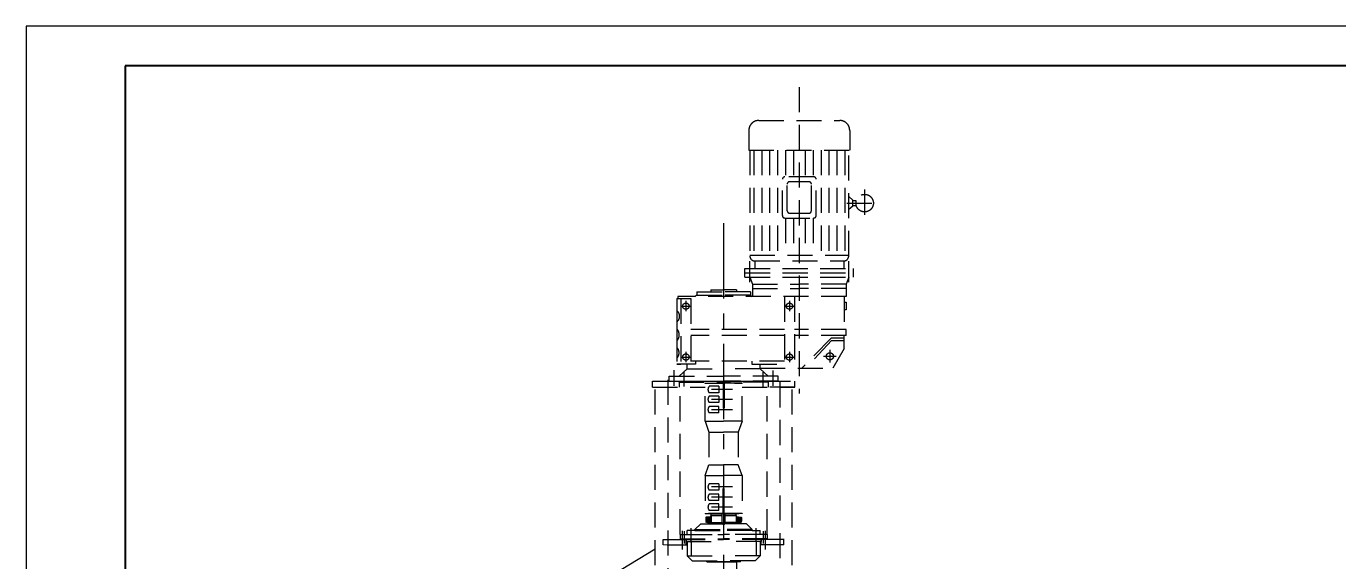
# Model space of a CAD drawing. Header units: millimetres. Extents: x -100310 to -88430, y -9131 to 7689.
# Drawn here: x -100310 to -93671, y 4983 to 7689 of the extents above; entities that cross this region are included whole.
import ezdxf

# ---------------------------------------------------------------- set-up
doc = ezdxf.new("R2010")
doc.units = ezdxf.units.MM
doc.linetypes.add('CENTERX2', pattern=[101.6, 63.5, -12.7, 12.7, -12.7])
doc.linetypes.add('DASHED2', pattern=[9.525, 6.35, -3.175])
doc.layers.add('图层1', color=1, linetype='CENTERX2')
doc.layers.add('图层4', color=6, linetype='DASHED2')
doc.layers.add('图层2', color=4, linetype='Continuous', lineweight=40)

# ---------------------------------------------------------------- blocks, each defined once
blk = doc.blocks.new('图幅A1（竖）')
for p, q in [((0, 841), (0, 0)), ((594, 841), (0, 841))]:
    blk.add_line(p, q)
at = {"layer": '图层2'}
for p, q in [((25, 831), (25, 10)), ((584, 831), (25, 831))]:
    blk.add_line(p, q, dxfattribs=at)

msp = doc.modelspace()

# ---------------------------------------------------------------- hatches: boundary and pattern name
at = {"layer": '图层4', "ltscale": 20}
h = msp.add_hatch(dxfattribs=at)
h.set_pattern_fill('_USER', color=256, scale=4, angle=135, style=0, pattern_type=0)
h.set_pattern_definition([(135, (-95492.8694, 4221.5513), (-2.828427, -2.828427), [])])
h.paths.add_polyline_path([(-96847.165, 5208.145), (-96870.665, 5208.145), (-96872.165, 5206.645), (-96872.165, 5187.919), (-96862.165, 5182.145), (-96857.165, 5182.145), (-96847.165, 5182.145)])
h = msp.add_hatch(dxfattribs=at)
h.set_pattern_fill('_USER', color=256, scale=4, angle=135, style=0, pattern_type=0)
h.set_pattern_definition([(45, (-98071.46, 4221.5513), (2.828427, -2.828427), [])])
h.paths.add_polyline_path([(-96717.165, 5208.145), (-96693.665, 5208.145), (-96692.165, 5206.645), (-96692.165, 5187.919), (-96702.165, 5182.145), (-96707.165, 5182.145), (-96717.165, 5182.145)])

# ---------------------------------------------------------------- linework, layer by layer
msp.add_line((-97129.165, 5046.444), (-97386.418, 4889.942))
at = {"layer": '图层1', "ltscale": 6}
msp.add_line((-96782.165, 6694.207), (-96782.165, -2764.962), dxfattribs=at)
at = {"layer": '图层4', "ltscale": 20}
for p, q in [((-96399.565, 7381.602), (-96399.565, 5833.001)), ((-96604.565, 7213.145), (-96194.565, 7213.145)), ((-96654.565, 7163.145), (-96654.565, 7063.145)), ((-96144.565, 7163.145), (-96144.565, 7063.145)), ((-96654.565, 7063.145), (-96144.565, 7063.145)), ((-96649.565, 7063.145), (-96649.565, 6528.145)), ((-96629.565, 7063.145), (-96629.565, 6533.145)), ((-96589.565, 7063.145), (-96589.565, 6533.145)), ((-96549.565, 7063.145), (-96549.565, 6533.145)), ((-96509.565, 7063.145), (-96509.565, 6533.145)), ((-96469.565, 7063.145), (-96469.565, 6928.021)), ((-96429.565, 7063.145), (-96429.565, 6928.021)), ((-96369.565, 7063.145), (-96369.565, 6928.021)), ((-96329.565, 7063.145), (-96329.565, 6928.021)), ((-96289.565, 7063.145), (-96289.565, 6533.145)), ((-96249.565, 7063.145), (-96249.565, 6533.145)), ((-96209.565, 7063.145), (-96209.565, 6533.145)), ((-96169.565, 7063.145), (-96169.565, 6533.145)), ((-96149.565, 6528.145), (-96149.565, 7063.145)), ((-96485.12, 6732.465), (-96485.12, 6915.799)), ((-96326.232, 6928.021), (-96472.898, 6928.021)), ((-96314.009, 6732.465), (-96314.009, 6915.799)), ((-96460.676, 6756.91), (-96460.676, 6891.354)), ((-96350.676, 6903.576), (-96448.454, 6903.576)), ((-96338.454, 6756.91), (-96338.454, 6891.354)), ((-96069.074, 6863.456), (-96069.074, 6727.834)), ((-96159.203, 6795.645), (-95996.956, 6795.645)), ((-96128.391, 6810.645), (-96149.565, 6828.199)), ((-96128.391, 6780.645), (-96149.565, 6764.052)), ((-96128.391, 6780.645), (-96128.391, 6810.645)), ((-96128.391, 6808.351), (-96113.391, 6808.351)), ((-96113.391, 6782.43), (-96128.391, 6782.43)), ((-96113.391, 6808.351), (-96113.391, 6782.43)), ((-96472.898, 6720.243), (-96326.232, 6720.243)), ((-96469.565, 6720.243), (-96469.565, 6533.145)), ((-96448.454, 6744.688), (-96350.676, 6744.688)), ((-96429.565, 6720.243), (-96429.565, 6533.145)), ((-96369.565, 6720.243), (-96369.565, 6533.145)), ((-96329.565, 6720.243), (-96329.565, 6533.145)), ((-96649.565, 6533.145), (-96149.565, 6533.145)), ((-96674.565, 6465.145), (-96124.565, 6465.145)), ((-96674.565, 6421.145), (-96674.565, 6465.145)), ((-96674.565, 6443.145), (-96124.565, 6443.145)), ((-96649.565, 6396.759), (-96649.565, 6501.411)), ((-96624.565, 6503.145), (-96174.565, 6503.145)), ((-96624.565, 6503.145), (-96624.565, 6465.145)), ((-96174.565, 6503.145), (-96174.565, 6465.145)), ((-96149.565, 6396.759), (-96149.565, 6501.411)), ((-96124.565, 6421.145), (-96124.565, 6465.145)), ((-96674.565, 6421.145), (-96124.565, 6421.145)), ((-96649.565, 6421.145), (-96636.965, 6385.145)), ((-96636.965, 6385.145), (-96399.565, 6385.145)), ((-96636.965, 6385.145), (-96636.965, 6323.145)), ((-96162.165, 6385.145), (-96399.565, 6385.145)), ((-96149.565, 6421.145), (-96162.165, 6385.145)), ((-96162.165, 6385.145), (-96162.165, 6323.145)), ((-97018.165, 6313.145), (-97018.165, 5981.145)), ((-97018.165, 6313.145), (-96948.165, 6313.145)), ((-96162.165, 6323.145), (-97013.165, 6323.145)), ((-97013.165, 6323.145), (-97013.165, 6313.145)), ((-96998.165, 6313.145), (-96998.165, 5981.145)), ((-96948.165, 6313.145), (-96948.165, 5981.145)), ((-96917.165, 6330.145), (-96926.949, 6323.145)), ((-96917.165, 6347.145), (-96782.165, 6347.145)), ((-96917.165, 6347.145), (-96917.165, 6330.145)), ((-96917.165, 6330.145), (-96782.165, 6330.145)), ((-96847.165, 6357.145), (-96782.165, 6357.145)), ((-96847.165, 6357.145), (-96847.165, 6347.145)), ((-96717.165, 6357.145), (-96782.165, 6357.145)), ((-96647.165, 6347.145), (-96782.165, 6347.145)), ((-96647.165, 6330.145), (-96782.165, 6330.145)), ((-96717.165, 6357.145), (-96717.165, 6347.145)), ((-96647.165, 6347.145), (-96647.165, 6330.145)), ((-96647.165, 6330.145), (-96637.381, 6323.145)), ((-96636.965, 6363.145), (-96399.565, 6363.145)), ((-96474.565, 6323.145), (-96474.565, 5961.145)), ((-96424.565, 6323.145), (-96424.565, 5961.145)), ((-96162.165, 6363.145), (-96399.565, 6363.145)), ((-96172.165, 6323.145), (-96172.165, 6157.145)), ((-96999.298, 6274.816), (-96946.864, 6274.816)), ((-96973.081, 6301.033), (-96973.081, 6248.599)), ((-96475.583, 6274.816), (-96423.149, 6274.816)), ((-96449.366, 6301.033), (-96449.366, 6248.599)), ((-96172.165, 6295.731), (-96162.165, 6295.731)), ((-96162.165, 6255.731), (-96172.165, 6255.731)), ((-96162.165, 6295.731), (-96162.165, 6255.731)), ((-97018.165, 6223.145), (-97018.165, 6061.145)), ((-96474.565, 6157.145), (-96948.165, 6157.145)), ((-96474.565, 6127.145), (-96948.165, 6127.145)), ((-96162.165, 6157.145), (-96424.565, 6157.145)), ((-96162.165, 6127.145), (-96424.565, 6127.145)), ((-96237.452, 6113.933), (-96386.163, 5961.145)), ((-96237.452, 6113.933), (-96172.165, 6113.933)), ((-96172.165, 6061.145), (-96172.165, 6127.145)), ((-96162.165, 6127.145), (-96162.165, 6157.145)), ((-96973.081, 6043.851), (-96973.081, 5991.416)), ((-96449.366, 6043.851), (-96449.366, 5991.416)), ((-96237.452, 6101.357), (-96365.953, 5961.145)), ((-96244.829, 6053.201), (-96244.829, 5989.239)), ((-96237.452, 6101.357), (-96172.165, 6101.357)), ((-96172.165, 6061.145), (-96229.9, 5961.145)), ((-97018.165, 5981.145), (-96998.165, 5981.145)), ((-96948.165, 5981.145), (-97018.165, 5981.145)), ((-96924.689, 5981.145), (-97013.165, 5981.145)), ((-96999.298, 6017.634), (-96946.864, 6017.634)), ((-96967.154, 5957.145), (-96967.154, 5981.145)), ((-96474.565, 5996.145), (-96948.165, 5996.145)), ((-96924.689, 5996.145), (-96924.689, 5981.145)), ((-96639.641, 5996.145), (-96639.641, 5981.145)), ((-96639.641, 5981.145), (-96474.565, 5981.145)), ((-96597.176, 5957.145), (-96597.176, 5981.145)), ((-96475.583, 6017.634), (-96423.149, 6017.634)), ((-96276.81, 6021.22), (-96212.848, 6021.22)), ((-97057.165, 5921.145), (-96782.165, 5921.145)), ((-97057.165, 5896.145), (-97057.165, 5921.145)), ((-97032.165, 5871.759), (-97032.165, 5950.429)), ((-97007.165, 5921.145), (-96967.154, 5957.145)), ((-96982.165, 5869.371), (-96982.165, 5941.255)), ((-96967.154, 5957.145), (-96782.165, 5957.145)), ((-96597.176, 5957.145), (-96782.165, 5957.145)), ((-96597.176, 5957.145), (-96782.165, 5957.145)), ((-96507.165, 5921.145), (-96782.165, 5921.145)), ((-96597.176, 5961.145), (-96229.9, 5961.145)), ((-96557.165, 5921.145), (-96597.176, 5957.145)), ((-96582.165, 5869.371), (-96582.165, 5941.255)), ((-96532.165, 5871.759), (-96532.165, 5949.924)), ((-96507.165, 5896.145), (-96507.165, 5921.145)), ((-97142.165, 5896.145), (-96422.165, 5896.145)), ((-97142.165, 5866.145), (-97142.165, 5896.145)), ((-97142.165, 5866.145), (-96875.665, 5866.145)), ((-97129.165, 4584.179), (-97129.165, 5866.145)), ((-97064.665, 5903.145), (-97064.665, 4570.365)), ((-97057.165, 5896.145), (-96782.165, 5896.145)), ((-97007.165, 5896.145), (-97007.165, 5866.145)), ((-97007.165, 5891.145), (-97007.165, 5896.145)), ((-97007.165, 5896.145), (-97007.165, 5896.145)), ((-97007.165, 5891.145), (-96782.165, 5891.145)), ((-97002.165, 5121.145), (-97002.165, 5866.145)), ((-96875.665, 5693.645), (-96875.665, 5886.145)), ((-96875.665, 5886.145), (-96782.165, 5886.145)), ((-96806.365, 5869.645), (-96854.765, 5869.645)), ((-96738.082, 5853.145), (-96842.822, 5853.145)), ((-96806.365, 5869.645), (-96806.365, 5836.645)), ((-96784.365, 5886.145), (-96784.365, 5693.645)), ((-96507.165, 5896.145), (-96782.165, 5896.145)), ((-96557.165, 5891.145), (-96782.165, 5891.145)), ((-96688.665, 5886.145), (-96782.165, 5886.145)), ((-96779.965, 5886.145), (-96779.965, 5693.645)), ((-96727.165, 5886.145), (-96688.665, 5886.145)), ((-96688.665, 5693.645), (-96688.665, 5886.145)), ((-96688.665, 5866.145), (-96422.165, 5866.145)), ((-96422.165, 5866.145), (-96572.165, 5866.145)), ((-96562.165, 5121.145), (-96562.165, 5866.145)), ((-96557.165, 5896.145), (-96557.165, 5866.145)), ((-96557.165, 5891.145), (-96557.165, 5896.145)), ((-96498.665, 5889.969), (-96498.665, 4566.94)), ((-96435.165, 4584.179), (-96435.165, 5866.145)), ((-96422.165, 5866.145), (-96422.165, 5896.145)), ((-96806.365, 5836.645), (-96854.765, 5836.645)), ((-96806.365, 5820.145), (-96854.765, 5820.145)), ((-96806.365, 5787.145), (-96854.765, 5787.145)), ((-96738.082, 5803.645), (-96842.822, 5803.645)), ((-96806.365, 5820.145), (-96806.365, 5787.145)), ((-96806.365, 5767.895), (-96854.765, 5767.895)), ((-96806.365, 5734.895), (-96854.765, 5734.895)), ((-96738.082, 5751.395), (-96842.822, 5751.395)), ((-96806.365, 5734.895), (-96806.365, 5767.895)), ((-96875.665, 5693.645), (-96856.415, 5638.645)), ((-96875.665, 5693.645), (-96782.165, 5693.645)), ((-96688.665, 5693.645), (-96782.165, 5693.645)), ((-96688.665, 5693.645), (-96707.915, 5638.645)), ((-96856.415, 5638.645), (-96782.165, 5638.645)), ((-96856.415, 5638.645), (-96856.415, 5473.645)), ((-96707.915, 5638.645), (-96782.165, 5638.645)), ((-96707.915, 5638.645), (-96707.915, 5473.645)), ((-96875.665, 5418.645), (-96856.415, 5473.645)), ((-96856.415, 5473.645), (-96782.165, 5473.645)), ((-96707.915, 5473.645), (-96782.165, 5473.645)), ((-96688.665, 5418.645), (-96707.915, 5473.645)), ((-96875.665, 5418.645), (-96875.665, 5226.145)), ((-96875.665, 5418.645), (-96782.165, 5418.645)), ((-96784.365, 5226.145), (-96784.365, 5418.645)), ((-96688.665, 5418.645), (-96782.165, 5418.645)), ((-96779.965, 5226.145), (-96779.965, 5418.645)), ((-96688.665, 5418.645), (-96688.665, 5226.145)), ((-96806.365, 5377.395), (-96854.765, 5377.395)), ((-96806.365, 5344.395), (-96854.765, 5344.395)), ((-96806.365, 5325.145), (-96854.765, 5325.145)), ((-96738.082, 5360.895), (-96842.822, 5360.895)), ((-96806.365, 5377.395), (-96806.365, 5344.395)), ((-96806.365, 5292.145), (-96806.365, 5325.145)), ((-96806.365, 5292.145), (-96854.765, 5292.145)), ((-96806.365, 5275.645), (-96854.765, 5275.645)), ((-96738.082, 5308.645), (-96842.822, 5308.645)), ((-96738.082, 5259.145), (-96842.822, 5259.145)), ((-96806.365, 5242.645), (-96806.365, 5275.645)), ((-96875.665, 5226.145), (-96782.165, 5226.145)), ((-96870.665, 5208.145), (-96872.165, 5206.645)), ((-96872.165, 5206.645), (-96872.165, 5187.919)), ((-96872.165, 5187.919), (-96862.165, 5182.145)), ((-96872.131, 5182.324), (-96871.009, 5184.081)), ((-96862.165, 5180.145), (-96872.131, 5182.324)), ((-96862.165, 5182.145), (-96871.009, 5184.081)), ((-96847.165, 5208.145), (-96870.665, 5208.145)), ((-96857.165, 5208.145), (-96862.216, 5208.145)), ((-96857.165, 5182.145), (-96862.216, 5182.145)), ((-96847.165, 5208.145), (-96862.165, 5208.145)), ((-96847.165, 5182.145), (-96862.165, 5182.145)), ((-96862.165, 5180.145), (-96782.165, 5180.145)), ((-96858.165, 5226.145), (-96832.165, 5226.145)), ((-96782.165, 5226.145), (-96858.165, 5226.145)), ((-96857.165, 5208.145), (-96847.165, 5208.145)), ((-96857.165, 5182.145), (-96847.165, 5182.145)), ((-96806.365, 5242.645), (-96854.765, 5242.645)), ((-96852.165, 5180.145), (-96789.165, 5180.145)), ((-96845.165, 5217.145), (-96847.165, 5215.145)), ((-96789.165, 5215.145), (-96847.165, 5215.145)), ((-96847.165, 5181.145), (-96847.165, 5215.145)), ((-96847.165, 5182.145), (-96845.165, 5180.145)), ((-96845.165, 5180.145), (-96847.165, 5182.145)), ((-96847.165, 5181.145), (-96845.165, 5179.145)), ((-96847.165, 5181.145), (-96845.165, 5179.145)), ((-96845.165, 5179.145), (-96847.165, 5181.145)), ((-96845.915, 5215.145), (-96845.915, 5181.145)), ((-96845.915, 5182.145), (-96789.165, 5182.145)), ((-96845.915, 5181.145), (-96789.165, 5181.145)), ((-96789.165, 5217.145), (-96845.165, 5217.145)), ((-96845.165, 5180.145), (-96789.165, 5180.145)), ((-96789.165, 5179.145), (-96845.165, 5179.145)), ((-96845.165, 5175.145), (-96845.165, 5179.145)), ((-96845.165, 5179.145), (-96789.165, 5179.145)), ((-96844.665, 5221.145), (-96844.665, 5225.494)), ((-96844.665, 5221.145), (-96844.665, 5225.494)), ((-96844.665, 5217.145), (-96844.665, 5221.145)), ((-96789.165, 5188.787), (-96789.165, 5225.145)), ((-96789.165, 5179.145), (-96789.165, 5188.787)), ((-96782.165, 5226.145), (-96706.165, 5226.145)), ((-96688.665, 5226.145), (-96782.165, 5226.145)), ((-96688.665, 5226.145), (-96782.165, 5226.145)), ((-96782.165, 5218.145), (-96782.165, 5218.145)), ((-96782.165, 5218.145), (-96782.165, 5218.145)), ((-96782.165, 5194.904), (-96782.165, 5099.425)), ((-96707.165, 5180.145), (-96782.165, 5180.145)), ((-96775.165, 5188.787), (-96775.165, 5225.145)), ((-96719.165, 5217.145), (-96775.165, 5217.145)), ((-96717.165, 5215.145), (-96775.165, 5215.145)), ((-96775.165, 5179.145), (-96775.165, 5188.787)), ((-96718.415, 5182.145), (-96775.165, 5182.145)), ((-96717.165, 5181.145), (-96775.165, 5181.145)), ((-96719.165, 5180.145), (-96775.165, 5180.145)), ((-96712.165, 5180.145), (-96775.165, 5180.145)), ((-96775.165, 5179.145), (-96719.165, 5179.145)), ((-96719.165, 5179.145), (-96775.165, 5179.145)), ((-96719.165, 5179.145), (-96775.165, 5179.145)), ((-96706.165, 5226.145), (-96732.165, 5226.145)), ((-96719.665, 5221.145), (-96719.665, 5226.145)), ((-96719.665, 5217.145), (-96719.665, 5221.145)), ((-96719.165, 5217.145), (-96717.165, 5215.145)), ((-96717.165, 5182.145), (-96719.165, 5180.145)), ((-96717.165, 5182.145), (-96719.165, 5180.145)), ((-96719.165, 5180.145), (-96717.165, 5182.145)), ((-96717.165, 5181.145), (-96719.165, 5179.145)), ((-96717.165, 5181.145), (-96719.165, 5179.145)), ((-96719.165, 5179.145), (-96717.165, 5181.145)), ((-96719.165, 5180.145), (-96719.165, 5180.145)), ((-96702.165, 5180.145), (-96719.165, 5180.145)), ((-96719.165, 5175.145), (-96719.165, 5179.145)), ((-96719.165, 5179.145), (-96719.165, 5179.145)), ((-96718.415, 5215.145), (-96718.415, 5181.145)), ((-96717.165, 5181.145), (-96717.165, 5215.145)), ((-96717.165, 5208.145), (-96693.665, 5208.145)), ((-96707.165, 5208.145), (-96717.165, 5208.145)), ((-96717.165, 5208.145), (-96702.165, 5208.145)), ((-96707.165, 5182.145), (-96717.165, 5182.145)), ((-96717.165, 5182.145), (-96702.165, 5182.145)), ((-96707.165, 5208.145), (-96702.114, 5208.145)), ((-96707.165, 5182.145), (-96702.114, 5182.145)), ((-96707.165, 5180.145), (-96707.165, 5176.146)), ((-96707.165, 5175.145), (-96707.165, 5180.145)), ((-96692.165, 5187.919), (-96702.165, 5182.145)), ((-96702.165, 5182.145), (-96693.321, 5184.081)), ((-96702.165, 5180.145), (-96692.199, 5182.324)), ((-96693.665, 5208.145), (-96692.165, 5206.645)), ((-96692.199, 5182.324), (-96693.321, 5184.081)), ((-96692.165, 5206.645), (-96692.165, 5187.919)), ((-97002.165, 5121.145), (-96782.165, 5121.145)), ((-97002.165, 5121.145), (-97002.165, 5096.145)), ((-96992.165, 5139.393), (-96992.165, 5065.755)), ((-96992.165, 5115.061), (-96992.165, 5044.831)), ((-96982.165, 5137.576), (-96982.165, 5075.434)), ((-96927.165, 5141.145), (-96967.165, 5141.145)), ((-96967.165, 5121.145), (-96967.165, 5141.145)), ((-96967.165, 5121.145), (-96782.165, 5121.145)), ((-96947.165, 5106.045), (-96947.165, 5152.167)), ((-96947.165, 5086.686), (-96947.165, 5132.864)), ((-96932.165, 5141.145), (-96932.165, 5141.145)), ((-96927.165, 5146.145), (-96898.165, 5175.145)), ((-96927.165, 5146.145), (-96782.165, 5146.145)), ((-96927.165, 5141.145), (-96927.165, 5146.145)), ((-96927.165, 5141.145), (-96782.165, 5141.145)), ((-96917.165, 5141.145), (-96917.165, 5141.145)), ((-96898.165, 5175.145), (-96782.165, 5175.145)), ((-96898.165, 5175.145), (-96782.165, 5175.145)), ((-96691.361, 5175.145), (-96782.165, 5175.145)), ((-96637.165, 5146.145), (-96782.165, 5146.145)), ((-96637.165, 5141.145), (-96782.165, 5141.145)), ((-96562.165, 5121.145), (-96782.165, 5121.145)), ((-96597.165, 5121.145), (-96782.165, 5121.145)), ((-96666.165, 5175.145), (-96691.361, 5175.145)), ((-96637.165, 5146.145), (-96666.165, 5175.145)), ((-96647.165, 5141.145), (-96647.165, 5141.145)), ((-96637.165, 5141.145), (-96637.165, 5146.145)), ((-96637.165, 5141.145), (-96597.165, 5141.145)), ((-96632.165, 5141.145), (-96632.165, 5141.145)), ((-96617.165, 5106.045), (-96617.165, 5152.167)), ((-96617.165, 5086.686), (-96617.165, 5132.864)), ((-96597.165, 5121.145), (-96597.165, 5141.145)), ((-96582.165, 5137.576), (-96582.165, 5075.434)), ((-96572.165, 5139.393), (-96572.165, 5065.755)), ((-96572.165, 5115.061), (-96572.165, 5044.831)), ((-96562.165, 5121.145), (-96562.165, 5096.145)), ((-97087.247, 5096.145), (-96972.165, 5096.145)), ((-97087.247, 5069.145), (-97087.247, 5096.145)), ((-97087.247, 5069.425), (-96967.165, 5069.145)), ((-97067.247, 5096.145), (-96972.165, 5096.145)), ((-97067.247, 5069.145), (-96967.165, 5069.145)), ((-97002.165, 5099.145), (-96782.165, 5099.145)), ((-97002.165, 5096.145), (-96782.165, 5096.145)), ((-97002.165, 5096.145), (-96782.165, 5096.145)), ((-97002.165, 5069.145), (-96967.165, 5069.145)), ((-96972.165, 5096.145), (-96972.165, 5086.145)), ((-96972.165, 5069.145), (-96972.165, 5096.145)), ((-96972.165, 5086.145), (-96782.165, 5086.145)), ((-96972.165, 5086.145), (-96972.165, 5086.145)), ((-96967.165, 5081.145), (-96967.165, 5013.145)), ((-96947.165, 5081.145), (-96947.165, 5013.145)), ((-96562.165, 5099.145), (-96782.165, 5099.145)), ((-96562.165, 5096.145), (-96782.165, 5096.145)), ((-96562.165, 5096.145), (-96782.165, 5096.145)), ((-96592.165, 5086.145), (-96782.165, 5086.145)), ((-96617.165, 5081.145), (-96617.165, 5013.145)), ((-96597.165, 5081.145), (-96597.165, 5013.145)), ((-96477.082, 5069.145), (-96597.165, 5069.145)), ((-96562.165, 5069.145), (-96597.165, 5069.145)), ((-96475.5, 5096.145), (-96592.165, 5096.145)), ((-96592.165, 5096.145), (-96592.165, 5086.145)), ((-96592.165, 5069.145), (-96592.165, 5096.145)), ((-96592.165, 5086.145), (-96592.165, 5086.145)), ((-96477.082, 5069.145), (-96477.082, 5096.145)), ((-96967.165, 5013.145), (-96782.165, 5013.145)), ((-96942.165, 4988.145), (-96967.165, 5013.145)), ((-96942.165, 4988.145), (-96782.165, 4988.145)), ((-96867.165, 4983.145), (-96867.165, 4988.145)), ((-96867.165, 4983.145), (-96782.165, 4983.145)), ((-96867.165, 4983.145), (-96782.165, 4983.145)), ((-96782.165, 4983.145), (-96850.665, 4983.145)), ((-96597.165, 5013.145), (-96782.165, 5013.145)), ((-96622.165, 4988.145), (-96782.165, 4988.145)), ((-96697.165, 4983.145), (-96782.165, 4983.145)), ((-96782.165, 4983.145), (-96713.665, 4983.145)), ((-96714.665, 4937.566), (-96714.665, 4983.145)), ((-96697.165, 4983.145), (-96697.165, 4988.145)), ((-96622.165, 4988.145), (-96597.165, 5013.145))]:
    msp.add_line(p, q, dxfattribs=at)
for centre, radius in [((-96069.074, 6795.39), 44.317), ((-96973.081, 6274.816), 16), ((-96449.366, 6274.816), 16), ((-96973.081, 6017.634), 16), ((-96449.366, 6017.634), 16), ((-96244.829, 6021.22), 18)]:
    msp.add_circle(centre, radius, dxfattribs=at)
for centre, radius, start, end in [((-96604.565, 7163.145), 50, 90, 180), ((-96194.565, 7163.145), 50, 0, 90), ((-96472.898, 6915.799), 12.222, 90, 180), ((-96326.232, 6915.799), 12.222, 0, 90), ((-96448.454, 6891.354), 12.222, 90, 180), ((-96350.676, 6891.354), 12.222, 0, 90), ((-96472.898, 6732.465), 12.222, 180, 270), ((-96448.454, 6756.91), 12.222, 180, 270), ((-96350.676, 6756.91), 12.222, 270, 0), ((-96326.232, 6732.465), 12.222, 270, 0), ((-96624.565, 6528.145), 25, 180, 270), ((-96174.565, 6528.145), 25, 270, 0), ((-97039.247, 6223.462), 34.59, 307.5522464, 52.4477536), ((-97052.631, 6129.657), 45.847, 318.7437814, 41.2562398), ((-97046.048, 6038.969), 38.693, 316.1055141, 43.894494), ((-96837.44, 5853.145), 23.925, 136.397181, 223.602819), ((-96837.44, 5803.645), 23.925, 136.397181, 223.602819), ((-96837.44, 5751.395), 23.925, 136.397181, 223.602819), ((-96837.44, 5360.895), 23.925, 136.397181, 223.602819), ((-96837.44, 5308.645), 23.925, 136.397181, 223.602819), ((-96837.44, 5259.145), 23.925, 136.397181, 223.602819), ((-96782.165, 5179.145), 7, 180, 270), ((-96782.165, 5179.145), 7, 270, 0), ((-96972.165, 5081.145), 5, 0, 90), ((-96952.165, 5081.145), 5, 0, 90), ((-96612.165, 5081.145), 5, 90, 180), ((-96592.165, 5081.145), 5, 90, 180)]:
    msp.add_arc(centre, radius, start, end, dxfattribs=at)

# ---------------------------------------------------------------- block references
at = {"xscale": 20, "yscale": 20, "zscale": 20}
msp.add_blockref('图幅A1（竖）', (-100309.681, -9130.804), dxfattribs=at)

doc.saveas('drawing.dxf')
